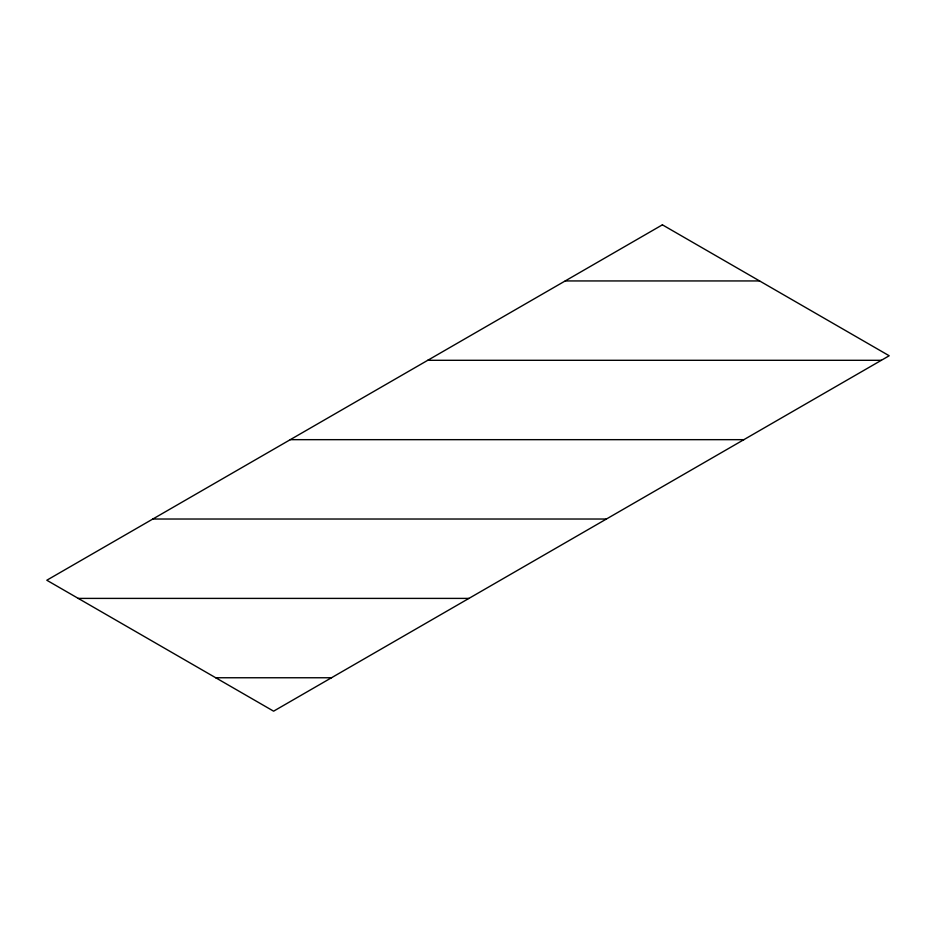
<?xml version="1.0" encoding="UTF-8"?>
<svg xmlns="http://www.w3.org/2000/svg" width="936" height="936" viewBox="0 0 936 936"><rect width="100%" height="100%" fill="white"/><g stroke="black" fill="none" stroke-linecap="round" stroke-linejoin="round"><path stroke-width="1.4" d="M565.204 280.94L759.599 280.94M427.74 360.301L881.338 360.301M290.277 439.663L743.874 439.663M152.814 519.024L606.411 519.024M78.25 598.396L468.959 598.396M215.713 677.758L331.496 677.758M662.395 224.827L46.8 580.238L273.604 711.173L889.2 355.762L662.395 224.827"/></g></svg>
